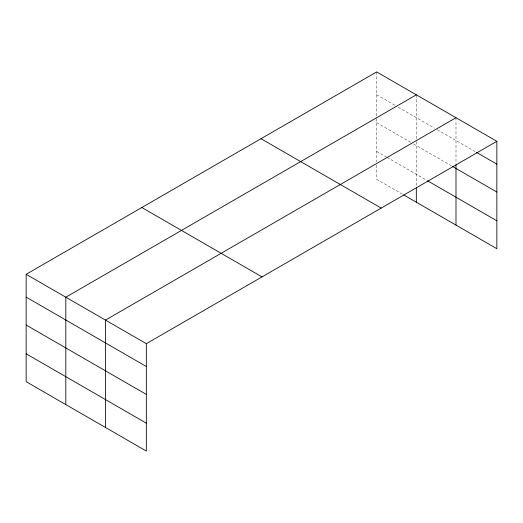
<?xml version="1.0" encoding="UTF-8"?>
<svg xmlns="http://www.w3.org/2000/svg" width="523" height="523" viewBox="0 0 523 523"><rect width="100%" height="100%" fill="white"/><g stroke="black" fill="none" stroke-linecap="round" stroke-linejoin="round"><path stroke-width="0.39" stroke-dasharray="2.62 1.96" d="M376.665 94.761L395.453 105.607M398.238 107.215L434.417 128.102M437.202 129.711L475.714 151.945M376.665 122.663L410.764 142.348M413.543 143.956L451.813 166.053M376.665 151.415L386.405 157.037M387.105 157.436L426.761 180.337M402.409 194.177L376.665 179.317L376.665 164.967M455.991 117.727L455.991 163.679M416.328 94.826L416.328 140.779M416.328 141.576L416.328 186.266M376.665 71.932L376.665 117.884M376.665 118.682L376.665 161.777"/><path stroke-width="0.78" d="M26.15 274.3L146.335 343.683L146.335 451.068L26.15 381.685L26.15 274.3L376.665 71.932L496.85 141.315L496.85 248.7L403.802 194.981M416.328 94.826L65.813 297.195L65.813 404.58M455.991 117.727L105.469 320.096L105.469 427.481M146.335 343.683L496.85 141.315M476.42 152.356L496.85 164.15M452.506 166.451L496.85 192.052M427.461 180.736L496.85 220.798M260.997 138.713L381.182 208.095M141.818 207.513L262.003 276.902M26.15 297.129L146.335 366.518M26.15 325.031L146.335 394.42M26.15 353.783L146.335 423.166M455.991 164.477L455.991 225.112M416.328 187.862L416.328 202.211"/></g></svg>
